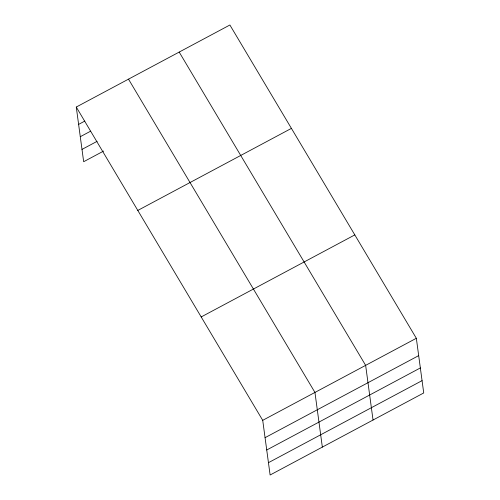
<?xml version="1.0" encoding="UTF-8"?>
<svg xmlns="http://www.w3.org/2000/svg" width="500" height="500" viewBox="0 0 500 500"><rect width="100%" height="100%" fill="white"/><g stroke="black" fill="none" stroke-linecap="round" stroke-linejoin="round"><path stroke-width="0.75" d="M76.269 107.044L229.887 25L416.337 338.281L423.731 392.956L270.113 475L262.719 420.331L76.269 107.044L83.663 161.719L103.588 151.075M78.612 124.394L84.8 121.088M80.281 136.706L90.588 131.2M81.994 149.4L97.112 141.325M137.794 210.431L291.419 128.381M201.188 316.944L354.812 234.9M262.719 420.331L416.337 338.281M265.062 437.675L418.688 355.625M266.731 449.994L420.35 367.944M268.444 462.681L422.069 380.637M179.194 52.075L365.644 365.356L373.038 420.031M128.5 79.15L314.95 392.431L322.344 447.106"/></g></svg>
